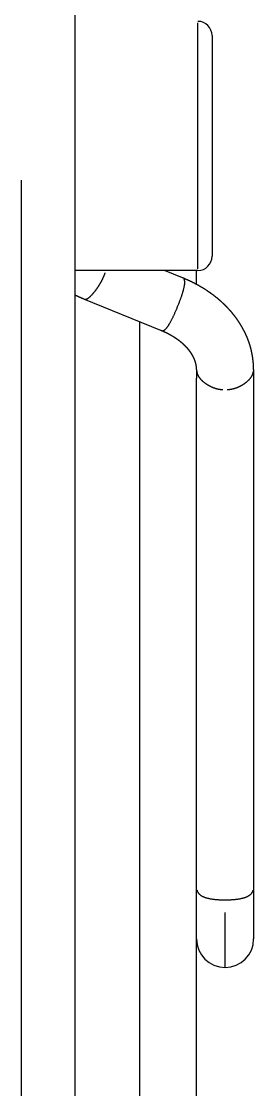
# Model space of a CAD drawing. Extents: x -120222 to -41942, y -19134 to 30932.
# Drawn here: x -81498.76 to -81492.25, y 10454.01 to 10484.02 of the extents above; entities that cross this region are included whole.
import ezdxf

# ---------------------------------------------------------------- set-up
doc = ezdxf.new("R2010")
doc.units = 0
doc.header["$LTSCALE"] = 150
doc.header["$MEASUREMENT"] = 0
doc.layers.get('0').update_dxf_attribs({"linetype": 'CONTINUOUS'})
doc.layers.add('____-568', color=7, linetype='CONTINUOUS')

# ---------------------------------------------------------------- blocks, each defined once
blk = doc.blocks.new('____-172')
at = {"color": 1, "linetype": 'Continuous'}
for p, q in [((-87932.37, 5946.109), (-87932.37, 5641.109)), ((-87928.92, 5928.365), (-87928.92, 5935.279)), ((-87928.52, 5934.922), (-87928.52, 5928.722)), ((-87933.87, 5656.359), (-87933.87, 5930.859)), ((-87928.92, 5928.322), (-87932.37, 5928.322)), ((-87929.353, 5928.117), (-87929.854, 5928.322)), ((-87928.955, 5927.93), (-87928.955, 5928.322)), ((-87929.957, 5926.636), (-87932.122, 5927.52)), ((-87930.555, 5926.88), (-87930.555, 5886.559)), ((-87928.955, 5925.54), (-87928.955, 5925.298)), ((-87927.355, 5925.54), (-87927.355, 5911.004)), ((-87928.955, 5888.141), (-87928.955, 5925.298)), ((-87927.355, 5911.004), (-87927.355, 5909.54)), ((-87928.155, 5908.744), (-87928.155, 5910.28))]:
    blk.add_line(p, q, dxfattribs=at)
at = {"color": 1, "linetype": 'Continuous', "flags": 128}
for points in [[(-87932.098, 5927.513), (-87932.094, 5927.513), (-87932.091, 5927.513), (-87932.088, 5927.512), (-87932.084, 5927.512), (-87932.081, 5927.513), (-87932.077, 5927.513), (-87932.074, 5927.513), (-87932.07, 5927.514), (-87932.067, 5927.514), (-87932.063, 5927.515), (-87932.059, 5927.516), (-87932.056, 5927.517), (-87932.052, 5927.518), (-87932.048, 5927.519), (-87932.044, 5927.521), (-87932.04, 5927.522), (-87932.036, 5927.524), (-87932.032, 5927.525), (-87932.028, 5927.527), (-87932.024, 5927.529), (-87932.02, 5927.531), (-87932.016, 5927.534), (-87932.012, 5927.536), (-87932.008, 5927.539), (-87932.003, 5927.541), (-87931.999, 5927.544), (-87931.995, 5927.547), (-87931.99, 5927.55), (-87931.986, 5927.553), (-87931.981, 5927.556), (-87931.977, 5927.56), (-87931.972, 5927.563), (-87931.968, 5927.567), (-87931.963, 5927.57), (-87931.958, 5927.574), (-87931.954, 5927.578), (-87931.949, 5927.582), (-87931.944, 5927.587), (-87931.939, 5927.591), (-87931.934, 5927.596), (-87931.929, 5927.6), (-87931.924, 5927.605), (-87931.919, 5927.61), (-87931.914, 5927.615), (-87931.909, 5927.62), (-87931.904, 5927.625), (-87931.899, 5927.631), (-87931.894, 5927.636), (-87931.888, 5927.642), (-87931.883, 5927.648), (-87931.878, 5927.653), (-87931.872, 5927.659), (-87931.867, 5927.666), (-87931.861, 5927.672), (-87931.856, 5927.678), (-87931.85, 5927.685), (-87931.845, 5927.691), (-87931.839, 5927.698), (-87931.833, 5927.705), (-87931.828, 5927.712), (-87931.822, 5927.719), (-87931.816, 5927.727), (-87931.81, 5927.734), (-87931.804, 5927.741), (-87931.798, 5927.749), (-87931.793, 5927.757), (-87931.787, 5927.764), (-87931.781, 5927.772), (-87931.775, 5927.78), (-87931.77, 5927.787), (-87931.764, 5927.795), (-87931.759, 5927.803), (-87931.753, 5927.81), (-87931.748, 5927.818), (-87931.742, 5927.826), (-87931.737, 5927.833), (-87931.731, 5927.841), (-87931.726, 5927.849), (-87931.721, 5927.857), (-87931.716, 5927.865), (-87931.71, 5927.872), (-87931.705, 5927.88), (-87931.7, 5927.888), (-87931.695, 5927.896), (-87931.69, 5927.904), (-87931.685, 5927.912), (-87931.68, 5927.919), (-87931.676, 5927.927), (-87931.671, 5927.935), (-87931.666, 5927.943), (-87931.661, 5927.951), (-87931.657, 5927.959), (-87931.652, 5927.967), (-87931.648, 5927.975), (-87931.643, 5927.983), (-87931.639, 5927.991), (-87931.634, 5927.999), (-87931.63, 5928.007), (-87931.625, 5928.015), (-87931.621, 5928.023), (-87931.617, 5928.031), (-87931.613, 5928.039), (-87931.609, 5928.048), (-87931.604, 5928.056), (-87931.6, 5928.064), (-87931.596, 5928.072), (-87931.592, 5928.08), (-87931.588, 5928.088), (-87931.585, 5928.097), (-87931.581, 5928.105), (-87931.577, 5928.113), (-87931.573, 5928.121), (-87931.57, 5928.129), (-87931.566, 5928.138), (-87931.562, 5928.146), (-87931.559, 5928.154), (-87931.555, 5928.163), (-87931.552, 5928.171), (-87931.548, 5928.179), (-87931.545, 5928.187), (-87931.542, 5928.196), (-87931.538, 5928.204), (-87931.535, 5928.213), (-87931.532, 5928.221), (-87931.529, 5928.229), (-87931.526, 5928.238), (-87931.523, 5928.246), (-87931.52, 5928.255), (-87931.52, 5928.255)], [(-87929.913, 5926.628), (-87929.908, 5926.629), (-87929.903, 5926.629), (-87929.898, 5926.63), (-87929.893, 5926.632), (-87929.888, 5926.633), (-87929.883, 5926.635), (-87929.878, 5926.637), (-87929.873, 5926.64), (-87929.868, 5926.643), (-87929.862, 5926.646), (-87929.857, 5926.65), (-87929.852, 5926.654), (-87929.846, 5926.658), (-87929.841, 5926.663), (-87929.835, 5926.668), (-87929.829, 5926.673), (-87929.824, 5926.678), (-87929.818, 5926.684), (-87929.812, 5926.69), (-87929.806, 5926.697), (-87929.8, 5926.704), (-87929.794, 5926.711), (-87929.788, 5926.718), (-87929.782, 5926.726), (-87929.776, 5926.734), (-87929.769, 5926.743), (-87929.763, 5926.752), (-87929.757, 5926.761), (-87929.75, 5926.77), (-87929.744, 5926.78), (-87929.737, 5926.79), (-87929.73, 5926.801), (-87929.724, 5926.812), (-87929.717, 5926.823), (-87929.71, 5926.834), (-87929.703, 5926.846), (-87929.696, 5926.858), (-87929.689, 5926.87), (-87929.682, 5926.883), (-87929.675, 5926.896), (-87929.668, 5926.91), (-87929.661, 5926.923), (-87929.654, 5926.937), (-87929.646, 5926.952), (-87929.639, 5926.966), (-87929.631, 5926.981), (-87929.624, 5926.997), (-87929.616, 5927.012), (-87929.608, 5927.028), (-87929.601, 5927.045), (-87929.593, 5927.061), (-87929.585, 5927.078), (-87929.577, 5927.096), (-87929.569, 5927.113), (-87929.561, 5927.131), (-87929.553, 5927.15), (-87929.545, 5927.168), (-87929.537, 5927.187), (-87929.528, 5927.206), (-87929.52, 5927.226), (-87929.512, 5927.246), (-87929.503, 5927.266), (-87929.495, 5927.287), (-87929.486, 5927.308), (-87929.478, 5927.329), (-87929.469, 5927.349), (-87929.461, 5927.37), (-87929.453, 5927.39), (-87929.446, 5927.41), (-87929.438, 5927.429), (-87929.431, 5927.449), (-87929.423, 5927.468), (-87929.416, 5927.486), (-87929.409, 5927.505), (-87929.403, 5927.523), (-87929.396, 5927.541), (-87929.39, 5927.558), (-87929.384, 5927.576), (-87929.378, 5927.593), (-87929.372, 5927.61), (-87929.367, 5927.626), (-87929.361, 5927.642), (-87929.356, 5927.658), (-87929.351, 5927.674), (-87929.346, 5927.689), (-87929.342, 5927.705), (-87929.337, 5927.719), (-87929.333, 5927.734), (-87929.329, 5927.748), (-87929.325, 5927.762), (-87929.322, 5927.776), (-87929.318, 5927.79), (-87929.315, 5927.803), (-87929.312, 5927.816), (-87929.309, 5927.828), (-87929.306, 5927.841), (-87929.303, 5927.853), (-87929.301, 5927.865), (-87929.299, 5927.876), (-87929.297, 5927.888), (-87929.295, 5927.899), (-87929.293, 5927.909), (-87929.292, 5927.92), (-87929.29, 5927.93), (-87929.289, 5927.94), (-87929.288, 5927.949), (-87929.288, 5927.959), (-87929.287, 5927.968), (-87929.287, 5927.977), (-87929.287, 5927.985), (-87929.287, 5927.993), (-87929.287, 5928.001), (-87929.287, 5928.009), (-87929.288, 5928.017), (-87929.289, 5928.024), (-87929.29, 5928.031), (-87929.291, 5928.037), (-87929.292, 5928.043), (-87929.293, 5928.05), (-87929.295, 5928.055), (-87929.297, 5928.061), (-87929.299, 5928.066), (-87929.301, 5928.071), (-87929.304, 5928.076), (-87929.306, 5928.08), (-87929.309, 5928.084), (-87929.312, 5928.088), (-87929.315, 5928.091), (-87929.315, 5928.091)], [(-87927.355, 5925.54), (-87927.355, 5925.545), (-87927.355, 5925.55), (-87927.355, 5925.556), (-87927.355, 5925.561), (-87927.355, 5925.566), (-87927.355, 5925.571), (-87927.355, 5925.577), (-87927.355, 5925.582), (-87927.355, 5925.587), (-87927.356, 5925.593), (-87927.356, 5925.598), (-87927.356, 5925.603), (-87927.356, 5925.609), (-87927.356, 5925.614), (-87927.356, 5925.619), (-87927.356, 5925.625), (-87927.357, 5925.63), (-87927.357, 5925.635), (-87927.357, 5925.641), (-87927.357, 5925.646), (-87927.358, 5925.651), (-87927.358, 5925.656), (-87927.358, 5925.662), (-87927.358, 5925.667), (-87927.359, 5925.672), (-87927.359, 5925.678), (-87927.359, 5925.683), (-87927.36, 5925.688), (-87927.36, 5925.694), (-87927.36, 5925.699), (-87927.361, 5925.704), (-87927.361, 5925.71), (-87927.362, 5925.715), (-87927.362, 5925.72), (-87927.362, 5925.725), (-87927.363, 5925.731), (-87927.363, 5925.736), (-87927.364, 5925.741), (-87927.364, 5925.747), (-87927.365, 5925.752), (-87927.365, 5925.757), (-87927.366, 5925.763), (-87927.366, 5925.768), (-87927.367, 5925.773), (-87927.367, 5925.778), (-87927.368, 5925.784), (-87927.369, 5925.789), (-87927.369, 5925.794), (-87927.37, 5925.8), (-87927.37, 5925.805), (-87927.371, 5925.81), (-87927.372, 5925.815), (-87927.372, 5925.821), (-87927.373, 5925.826), (-87927.374, 5925.831), (-87927.374, 5925.837), (-87927.375, 5925.842), (-87927.376, 5925.847), (-87927.376, 5925.852), (-87927.377, 5925.858), (-87927.378, 5925.863), (-87927.379, 5925.868), (-87927.379, 5925.874), (-87927.38, 5925.879), (-87927.381, 5925.884), (-87927.382, 5925.889), (-87927.383, 5925.895), (-87927.383, 5925.9), (-87927.384, 5925.905), (-87927.385, 5925.91), (-87927.386, 5925.916), (-87927.387, 5925.921), (-87927.388, 5925.926), (-87927.389, 5925.932), (-87927.389, 5925.937), (-87927.39, 5925.942), (-87927.391, 5925.947), (-87927.392, 5925.953), (-87927.393, 5925.958), (-87927.394, 5925.963), (-87927.395, 5925.968), (-87927.396, 5925.973), (-87927.397, 5925.979), (-87927.398, 5925.984), (-87927.399, 5925.989), (-87927.4, 5925.994), (-87927.401, 5926), (-87927.402, 5926.005), (-87927.403, 5926.01), (-87927.405, 5926.015), (-87927.406, 5926.02), (-87927.407, 5926.026), (-87927.408, 5926.031), (-87927.409, 5926.036), (-87927.41, 5926.041), (-87927.411, 5926.046), (-87927.412, 5926.052), (-87927.414, 5926.057), (-87927.415, 5926.062), (-87927.416, 5926.067), (-87927.417, 5926.072), (-87927.418, 5926.077), (-87927.42, 5926.083), (-87927.421, 5926.088), (-87927.422, 5926.093), (-87927.423, 5926.098), (-87927.425, 5926.103), (-87927.426, 5926.108), (-87927.427, 5926.114), (-87927.429, 5926.119), (-87927.43, 5926.124), (-87927.431, 5926.129), (-87927.433, 5926.134), (-87927.434, 5926.139), (-87927.435, 5926.144), (-87927.437, 5926.15), (-87927.438, 5926.155), (-87927.44, 5926.16), (-87927.441, 5926.165), (-87927.442, 5926.17), (-87927.444, 5926.175), (-87927.445, 5926.18), (-87927.447, 5926.185), (-87927.448, 5926.19), (-87927.45, 5926.196), (-87927.451, 5926.201), (-87927.453, 5926.206), (-87927.454, 5926.211), (-87927.456, 5926.216), (-87927.457, 5926.221), (-87927.459, 5926.226), (-87927.461, 5926.231), (-87927.462, 5926.236), (-87927.464, 5926.241), (-87927.465, 5926.246), (-87927.467, 5926.252), (-87927.469, 5926.257), (-87927.47, 5926.262), (-87927.472, 5926.267), (-87927.474, 5926.272), (-87927.475, 5926.277), (-87927.477, 5926.282), (-87927.479, 5926.287), (-87927.48, 5926.292), (-87927.482, 5926.297), (-87927.484, 5926.302), (-87927.485, 5926.307), (-87927.487, 5926.312), (-87927.489, 5926.317), (-87927.491, 5926.322), (-87927.492, 5926.327), (-87927.494, 5926.332), (-87927.496, 5926.337), (-87927.498, 5926.342), (-87927.5, 5926.347), (-87927.502, 5926.352), (-87927.503, 5926.357), (-87927.505, 5926.362), (-87927.507, 5926.367), (-87927.509, 5926.372), (-87927.511, 5926.377), (-87927.513, 5926.382), (-87927.515, 5926.387), (-87927.517, 5926.392), (-87927.519, 5926.397), (-87927.52, 5926.402), (-87927.522, 5926.407), (-87927.524, 5926.412), (-87927.526, 5926.417), (-87927.528, 5926.421), (-87927.53, 5926.426), (-87927.532, 5926.431), (-87927.534, 5926.436), (-87927.536, 5926.441), (-87927.538, 5926.446), (-87927.54, 5926.451), (-87927.543, 5926.456), (-87927.545, 5926.461), (-87927.547, 5926.466), (-87927.549, 5926.471), (-87927.551, 5926.475), (-87927.553, 5926.48), (-87927.555, 5926.485), (-87927.557, 5926.49), (-87927.559, 5926.495), (-87927.562, 5926.5), (-87927.564, 5926.505), (-87927.566, 5926.51), (-87927.568, 5926.514), (-87927.57, 5926.519), (-87927.573, 5926.524), (-87927.575, 5926.529), (-87927.577, 5926.534), (-87927.579, 5926.539), (-87927.582, 5926.544), (-87927.584, 5926.548), (-87927.586, 5926.553), (-87927.588, 5926.558), (-87927.591, 5926.563), (-87927.593, 5926.568), (-87927.595, 5926.572), (-87927.598, 5926.577), (-87927.6, 5926.582), (-87927.602, 5926.587), (-87927.605, 5926.592), (-87927.607, 5926.596), (-87927.609, 5926.601), (-87927.612, 5926.606), (-87927.614, 5926.611), (-87927.617, 5926.615), (-87927.619, 5926.62), (-87927.621, 5926.625), (-87927.624, 5926.63), (-87927.626, 5926.634), (-87927.629, 5926.639), (-87927.631, 5926.644), (-87927.634, 5926.649), (-87927.636, 5926.653), (-87927.639, 5926.658), (-87927.641, 5926.663), (-87927.644, 5926.667), (-87927.646, 5926.672), (-87927.649, 5926.677), (-87927.651, 5926.681), (-87927.654, 5926.686), (-87927.656, 5926.691), (-87927.659, 5926.695), (-87927.661, 5926.7), (-87927.664, 5926.705), (-87927.667, 5926.709), (-87927.669, 5926.714), (-87927.672, 5926.719), (-87927.674, 5926.723), (-87927.677, 5926.728), (-87927.68, 5926.733), (-87927.682, 5926.737), (-87927.685, 5926.742), (-87927.688, 5926.746), (-87927.69, 5926.751), (-87927.693, 5926.756), (-87927.696, 5926.76), (-87927.698, 5926.765), (-87927.701, 5926.769), (-87927.704, 5926.774), (-87927.707, 5926.779), (-87927.709, 5926.783), (-87927.712, 5926.788), (-87927.715, 5926.792), (-87927.718, 5926.797), (-87927.72, 5926.801), (-87927.723, 5926.806), (-87927.726, 5926.811), (-87927.729, 5926.815), (-87927.732, 5926.82), (-87927.734, 5926.824), (-87927.737, 5926.829), (-87927.74, 5926.833), (-87927.743, 5926.838), (-87927.746, 5926.842), (-87927.749, 5926.847), (-87927.752, 5926.851), (-87927.755, 5926.856), (-87927.757, 5926.86), (-87927.76, 5926.865), (-87927.763, 5926.869), (-87927.766, 5926.873), (-87927.769, 5926.878), (-87927.772, 5926.882), (-87927.775, 5926.887), (-87927.778, 5926.891), (-87927.781, 5926.896), (-87927.784, 5926.9), (-87927.787, 5926.905), (-87927.79, 5926.909), (-87927.793, 5926.913), (-87927.796, 5926.918), (-87927.799, 5926.922), (-87927.802, 5926.927), (-87927.805, 5926.931), (-87927.808, 5926.935), (-87927.811, 5926.94), (-87927.814, 5926.944), (-87927.817, 5926.948), (-87927.82, 5926.953), (-87927.823, 5926.957), (-87927.827, 5926.962), (-87927.83, 5926.966), (-87927.833, 5926.97), (-87927.836, 5926.975), (-87927.839, 5926.979), (-87927.842, 5926.983), (-87927.845, 5926.988), (-87927.848, 5926.992), (-87927.852, 5926.996), (-87927.855, 5927), (-87927.858, 5927.005), (-87927.861, 5927.009), (-87927.864, 5927.013), (-87927.868, 5927.018), (-87927.871, 5927.022), (-87927.874, 5927.026), (-87927.877, 5927.03), (-87927.881, 5927.035), (-87927.884, 5927.039), (-87927.887, 5927.043), (-87927.89, 5927.047), (-87927.894, 5927.052), (-87927.897, 5927.056), (-87927.9, 5927.06), (-87927.904, 5927.064), (-87927.907, 5927.068), (-87927.91, 5927.073), (-87927.914, 5927.077), (-87927.917, 5927.081), (-87927.92, 5927.085), (-87927.924, 5927.089), (-87927.927, 5927.094), (-87927.93, 5927.098), (-87927.934, 5927.102), (-87927.937, 5927.106), (-87927.941, 5927.11), (-87927.944, 5927.114), (-87927.947, 5927.119), (-87927.951, 5927.123), (-87927.954, 5927.127), (-87927.958, 5927.131), (-87927.961, 5927.135), (-87927.965, 5927.139), (-87927.968, 5927.143), (-87927.972, 5927.147), (-87927.975, 5927.151), (-87927.978, 5927.156), (-87927.982, 5927.16), (-87927.985, 5927.164), (-87927.989, 5927.168), (-87927.993, 5927.172), (-87927.996, 5927.176), (-87928, 5927.18), (-87928.003, 5927.184), (-87928.007, 5927.188), (-87928.01, 5927.192), (-87928.014, 5927.196), (-87928.017, 5927.2), (-87928.021, 5927.204), (-87928.024, 5927.208), (-87928.028, 5927.212), (-87928.032, 5927.216), (-87928.035, 5927.22), (-87928.039, 5927.224), (-87928.043, 5927.228), (-87928.046, 5927.232), (-87928.05, 5927.236), (-87928.053, 5927.24), (-87928.057, 5927.244), (-87928.061, 5927.248), (-87928.064, 5927.252), (-87928.068, 5927.256), (-87928.072, 5927.26), (-87928.075, 5927.264), (-87928.079, 5927.268), (-87928.083, 5927.271), (-87928.087, 5927.275), (-87928.09, 5927.279), (-87928.094, 5927.283), (-87928.098, 5927.287), (-87928.101, 5927.291), (-87928.105, 5927.295), (-87928.109, 5927.299), (-87928.113, 5927.303), (-87928.116, 5927.306), (-87928.12, 5927.31), (-87928.124, 5927.314), (-87928.128, 5927.318), (-87928.132, 5927.322), (-87928.135, 5927.326), (-87928.139, 5927.329), (-87928.143, 5927.333), (-87928.147, 5927.337), (-87928.151, 5927.341), (-87928.154, 5927.345), (-87928.158, 5927.348), (-87928.162, 5927.352), (-87928.166, 5927.356), (-87928.17, 5927.36), (-87928.174, 5927.363), (-87928.178, 5927.367), (-87928.182, 5927.371), (-87928.185, 5927.375), (-87928.189, 5927.378), (-87928.193, 5927.382), (-87928.197, 5927.386), (-87928.201, 5927.39), (-87928.205, 5927.393), (-87928.209, 5927.397), (-87928.213, 5927.401), (-87928.217, 5927.404), (-87928.221, 5927.408), (-87928.225, 5927.412), (-87928.229, 5927.416), (-87928.233, 5927.419), (-87928.237, 5927.423), (-87928.241, 5927.427), (-87928.245, 5927.43), (-87928.249, 5927.434), (-87928.253, 5927.437), (-87928.257, 5927.441), (-87928.261, 5927.445), (-87928.265, 5927.448), (-87928.269, 5927.452), (-87928.273, 5927.456), (-87928.277, 5927.459), (-87928.281, 5927.463), (-87928.285, 5927.466), (-87928.289, 5927.47), (-87928.293, 5927.474), (-87928.297, 5927.477), (-87928.301, 5927.481), (-87928.305, 5927.484), (-87928.309, 5927.488), (-87928.314, 5927.491), (-87928.318, 5927.495), (-87928.322, 5927.498), (-87928.326, 5927.502), (-87928.33, 5927.505), (-87928.334, 5927.509), (-87928.338, 5927.512), (-87928.343, 5927.516), (-87928.347, 5927.519), (-87928.351, 5927.523), (-87928.355, 5927.526), (-87928.359, 5927.53), (-87928.363, 5927.533), (-87928.368, 5927.537), (-87928.372, 5927.54), (-87928.376, 5927.544), (-87928.38, 5927.547), (-87928.384, 5927.551), (-87928.389, 5927.554), (-87928.393, 5927.558), (-87928.397, 5927.561), (-87928.401, 5927.564), (-87928.406, 5927.568), (-87928.41, 5927.571), (-87928.414, 5927.575), (-87928.418, 5927.578), (-87928.423, 5927.581), (-87928.427, 5927.585), (-87928.431, 5927.588), (-87928.436, 5927.591), (-87928.44, 5927.595), (-87928.444, 5927.598), (-87928.449, 5927.602), (-87928.453, 5927.605), (-87928.457, 5927.608), (-87928.462, 5927.612), (-87928.466, 5927.615), (-87928.47, 5927.618), (-87928.475, 5927.622), (-87928.479, 5927.625), (-87928.483, 5927.628), (-87928.488, 5927.631), (-87928.492, 5927.635), (-87928.496, 5927.638), (-87928.501, 5927.641), (-87928.505, 5927.645), (-87928.51, 5927.648), (-87928.514, 5927.651), (-87928.518, 5927.654), (-87928.523, 5927.658), (-87928.527, 5927.661), (-87928.532, 5927.664), (-87928.536, 5927.667), (-87928.541, 5927.67), (-87928.545, 5927.674), (-87928.549, 5927.677), (-87928.554, 5927.68), (-87928.558, 5927.683), (-87928.563, 5927.686), (-87928.567, 5927.69), (-87928.572, 5927.693), (-87928.576, 5927.696), (-87928.581, 5927.699), (-87928.585, 5927.702), (-87928.59, 5927.705), (-87928.594, 5927.708), (-87928.599, 5927.712), (-87928.603, 5927.715), (-87928.608, 5927.718), (-87928.612, 5927.721), (-87928.617, 5927.724), (-87928.621, 5927.727), (-87928.626, 5927.73), (-87928.63, 5927.733), (-87928.635, 5927.736), (-87928.64, 5927.74), (-87928.644, 5927.743), (-87928.649, 5927.746), (-87928.653, 5927.749), (-87928.658, 5927.752), (-87928.662, 5927.755), (-87928.667, 5927.758), (-87928.672, 5927.761), (-87928.676, 5927.764), (-87928.681, 5927.767), (-87928.685, 5927.77), (-87928.69, 5927.773), (-87928.695, 5927.776), (-87928.699, 5927.779), (-87928.704, 5927.782), (-87928.709, 5927.785), (-87928.713, 5927.788), (-87928.718, 5927.791), (-87928.723, 5927.794), (-87928.727, 5927.797), (-87928.732, 5927.8), (-87928.737, 5927.803), (-87928.741, 5927.806), (-87928.746, 5927.808), (-87928.751, 5927.811), (-87928.755, 5927.814), (-87928.76, 5927.817), (-87928.765, 5927.82), (-87928.769, 5927.823), (-87928.774, 5927.826), (-87928.779, 5927.829), (-87928.784, 5927.832), (-87928.788, 5927.835), (-87928.793, 5927.837), (-87928.798, 5927.84), (-87928.802, 5927.843), (-87928.807, 5927.846), (-87928.812, 5927.849), (-87928.817, 5927.852), (-87928.821, 5927.854), (-87928.826, 5927.857), (-87928.831, 5927.86), (-87928.836, 5927.863), (-87928.841, 5927.866), (-87928.845, 5927.868), (-87928.85, 5927.871), (-87928.855, 5927.874), (-87928.86, 5927.877), (-87928.865, 5927.88), (-87928.869, 5927.882), (-87928.874, 5927.885), (-87928.879, 5927.888), (-87928.884, 5927.891), (-87928.889, 5927.893), (-87928.893, 5927.896), (-87928.898, 5927.899), (-87928.903, 5927.901), (-87928.908, 5927.904), (-87928.913, 5927.907), (-87928.918, 5927.91), (-87928.923, 5927.912), (-87928.927, 5927.915), (-87928.932, 5927.918), (-87928.937, 5927.92), (-87928.942, 5927.923), (-87928.947, 5927.926), (-87928.952, 5927.928), (-87928.957, 5927.931), (-87928.962, 5927.934), (-87928.967, 5927.936), (-87928.972, 5927.939), (-87928.976, 5927.941), (-87928.981, 5927.944), (-87928.986, 5927.947), (-87928.991, 5927.949), (-87928.996, 5927.952), (-87929.001, 5927.954), (-87929.006, 5927.957), (-87929.011, 5927.96), (-87929.016, 5927.962), (-87929.021, 5927.965), (-87929.026, 5927.967), (-87929.031, 5927.97), (-87929.036, 5927.972), (-87929.041, 5927.975), (-87929.046, 5927.977), (-87929.051, 5927.98), (-87929.056, 5927.982), (-87929.061, 5927.985), (-87929.066, 5927.987), (-87929.071, 5927.99), (-87929.076, 5927.992), (-87929.081, 5927.995), (-87929.086, 5927.997), (-87929.091, 5928), (-87929.096, 5928.002), (-87929.101, 5928.005), (-87929.106, 5928.007), (-87929.111, 5928.01), (-87929.116, 5928.012), (-87929.121, 5928.015), (-87929.126, 5928.017), (-87929.131, 5928.019), (-87929.136, 5928.022), (-87929.141, 5928.024), (-87929.147, 5928.027), (-87929.152, 5928.029), (-87929.157, 5928.031), (-87929.162, 5928.034), (-87929.167, 5928.036), (-87929.172, 5928.039), (-87929.177, 5928.041), (-87929.182, 5928.043), (-87929.187, 5928.046), (-87929.192, 5928.048), (-87929.197, 5928.05), (-87929.203, 5928.053), (-87929.208, 5928.055), (-87929.213, 5928.057), (-87929.218, 5928.06), (-87929.223, 5928.062), (-87929.228, 5928.064), (-87929.233, 5928.066), (-87929.238, 5928.069), (-87929.244, 5928.071), (-87929.249, 5928.073), (-87929.254, 5928.076), (-87929.259, 5928.078), (-87929.264, 5928.08), (-87929.269, 5928.082), (-87929.275, 5928.085), (-87929.28, 5928.087), (-87929.285, 5928.089), (-87929.29, 5928.091), (-87929.295, 5928.093), (-87929.3, 5928.096), (-87929.306, 5928.098), (-87929.311, 5928.1), (-87929.316, 5928.102), (-87929.321, 5928.104), (-87929.326, 5928.107), (-87929.332, 5928.109), (-87929.337, 5928.111), (-87929.342, 5928.113), (-87929.347, 5928.115), (-87929.353, 5928.117), (-87929.353, 5928.117)], [(-87932.122, 5927.52), (-87932.124, 5927.521), (-87932.126, 5927.521), (-87932.128, 5927.522), (-87932.13, 5927.523), (-87932.132, 5927.524), (-87932.134, 5927.525), (-87932.136, 5927.525), (-87932.138, 5927.526), (-87932.14, 5927.527), (-87932.142, 5927.528), (-87932.144, 5927.529), (-87932.146, 5927.53), (-87932.148, 5927.53), (-87932.15, 5927.531), (-87932.152, 5927.532), (-87932.154, 5927.533), (-87932.156, 5927.534), (-87932.158, 5927.534), (-87932.16, 5927.535), (-87932.162, 5927.536), (-87932.164, 5927.537), (-87932.166, 5927.538), (-87932.168, 5927.539), (-87932.169, 5927.539), (-87932.171, 5927.54), (-87932.173, 5927.541), (-87932.175, 5927.542), (-87932.177, 5927.543), (-87932.179, 5927.544), (-87932.181, 5927.544), (-87932.183, 5927.545), (-87932.185, 5927.546), (-87932.187, 5927.547), (-87932.189, 5927.548), (-87932.191, 5927.549), (-87932.193, 5927.549), (-87932.195, 5927.55), (-87932.197, 5927.551), (-87932.199, 5927.552), (-87932.201, 5927.553), (-87932.203, 5927.554), (-87932.205, 5927.554), (-87932.207, 5927.555), (-87932.208, 5927.556), (-87932.21, 5927.557), (-87932.212, 5927.558), (-87932.214, 5927.559), (-87932.216, 5927.56), (-87932.218, 5927.56), (-87932.22, 5927.561), (-87932.222, 5927.562), (-87932.224, 5927.563), (-87932.226, 5927.564), (-87932.228, 5927.565), (-87932.23, 5927.565), (-87932.232, 5927.566), (-87932.234, 5927.567), (-87932.236, 5927.568), (-87932.238, 5927.569), (-87932.24, 5927.57), (-87932.241, 5927.571), (-87932.243, 5927.571), (-87932.245, 5927.572), (-87932.247, 5927.573), (-87932.249, 5927.574), (-87932.251, 5927.575), (-87932.253, 5927.576), (-87932.255, 5927.577), (-87932.257, 5927.578), (-87932.259, 5927.578), (-87932.261, 5927.579), (-87932.263, 5927.58), (-87932.265, 5927.581), (-87932.267, 5927.582), (-87932.269, 5927.583), (-87932.27, 5927.584), (-87932.272, 5927.585), (-87932.274, 5927.585), (-87932.276, 5927.586), (-87932.278, 5927.587), (-87932.28, 5927.588), (-87932.282, 5927.589), (-87932.284, 5927.59), (-87932.286, 5927.591), (-87932.288, 5927.592), (-87932.29, 5927.592), (-87932.292, 5927.593), (-87932.294, 5927.594), (-87932.295, 5927.595), (-87932.297, 5927.596), (-87932.299, 5927.597), (-87932.301, 5927.598), (-87932.303, 5927.599), (-87932.305, 5927.6), (-87932.307, 5927.6), (-87932.309, 5927.601), (-87932.311, 5927.602), (-87932.313, 5927.603), (-87932.315, 5927.604), (-87932.317, 5927.605), (-87932.318, 5927.606), (-87932.32, 5927.607), (-87932.322, 5927.608), (-87932.324, 5927.608), (-87932.326, 5927.609), (-87932.328, 5927.61), (-87932.33, 5927.611), (-87932.332, 5927.612), (-87932.334, 5927.613), (-87932.336, 5927.614), (-87932.338, 5927.615), (-87932.339, 5927.616), (-87932.341, 5927.617), (-87932.343, 5927.618), (-87932.345, 5927.618), (-87932.347, 5927.619), (-87932.349, 5927.62), (-87932.351, 5927.621), (-87932.353, 5927.622), (-87932.355, 5927.623), (-87932.357, 5927.624), (-87932.359, 5927.625), (-87932.36, 5927.626), (-87932.362, 5927.627), (-87932.364, 5927.628), (-87932.366, 5927.629), (-87932.368, 5927.629), (-87932.37, 5927.63), (-87932.37, 5927.63)], [(-87928.955, 5925.54), (-87928.955, 5925.541), (-87928.955, 5925.543), (-87928.955, 5925.544), (-87928.955, 5925.546), (-87928.955, 5925.548), (-87928.955, 5925.549), (-87928.955, 5925.551), (-87928.955, 5925.553), (-87928.955, 5925.554), (-87928.955, 5925.556), (-87928.955, 5925.557), (-87928.955, 5925.559), (-87928.955, 5925.561), (-87928.955, 5925.562), (-87928.955, 5925.564), (-87928.955, 5925.565), (-87928.955, 5925.567), (-87928.956, 5925.569), (-87928.956, 5925.57), (-87928.956, 5925.572), (-87928.956, 5925.574), (-87928.956, 5925.575), (-87928.956, 5925.577), (-87928.956, 5925.578), (-87928.956, 5925.58), (-87928.956, 5925.582), (-87928.956, 5925.583), (-87928.956, 5925.585), (-87928.956, 5925.587), (-87928.957, 5925.588), (-87928.957, 5925.59), (-87928.957, 5925.591), (-87928.957, 5925.593), (-87928.957, 5925.595), (-87928.957, 5925.596), (-87928.957, 5925.598), (-87928.957, 5925.6), (-87928.958, 5925.601), (-87928.958, 5925.603), (-87928.958, 5925.605), (-87928.958, 5925.606), (-87928.958, 5925.608), (-87928.958, 5925.609), (-87928.959, 5925.611), (-87928.959, 5925.613), (-87928.959, 5925.614), (-87928.959, 5925.616), (-87928.959, 5925.618), (-87928.959, 5925.619), (-87928.96, 5925.621), (-87928.96, 5925.622), (-87928.96, 5925.624), (-87928.96, 5925.626), (-87928.96, 5925.627), (-87928.961, 5925.629), (-87928.961, 5925.631), (-87928.961, 5925.632), (-87928.961, 5925.634), (-87928.961, 5925.636), (-87928.962, 5925.637), (-87928.962, 5925.639), (-87928.962, 5925.64), (-87928.962, 5925.642), (-87928.963, 5925.644), (-87928.963, 5925.645), (-87928.963, 5925.647), (-87928.963, 5925.649), (-87928.964, 5925.65), (-87928.964, 5925.652), (-87928.964, 5925.654), (-87928.964, 5925.655), (-87928.965, 5925.657), (-87928.965, 5925.658), (-87928.965, 5925.66), (-87928.965, 5925.662), (-87928.966, 5925.663), (-87928.966, 5925.665), (-87928.966, 5925.667), (-87928.967, 5925.668), (-87928.967, 5925.67), (-87928.967, 5925.672), (-87928.968, 5925.673), (-87928.968, 5925.675), (-87928.968, 5925.677), (-87928.969, 5925.678), (-87928.969, 5925.68), (-87928.969, 5925.682), (-87928.97, 5925.683), (-87928.97, 5925.685), (-87928.97, 5925.687), (-87928.971, 5925.688), (-87928.971, 5925.69), (-87928.971, 5925.692), (-87928.972, 5925.693), (-87928.972, 5925.695), (-87928.972, 5925.696), (-87928.973, 5925.698), (-87928.973, 5925.7), (-87928.974, 5925.701), (-87928.974, 5925.703), (-87928.974, 5925.705), (-87928.975, 5925.707), (-87928.975, 5925.708), (-87928.976, 5925.71), (-87928.976, 5925.712), (-87928.976, 5925.713), (-87928.977, 5925.715), (-87928.977, 5925.717), (-87928.978, 5925.718), (-87928.978, 5925.72), (-87928.979, 5925.722), (-87928.979, 5925.723), (-87928.979, 5925.725), (-87928.98, 5925.727), (-87928.98, 5925.728), (-87928.981, 5925.73), (-87928.981, 5925.732), (-87928.982, 5925.733), (-87928.982, 5925.735), (-87928.983, 5925.737), (-87928.983, 5925.738), (-87928.984, 5925.74), (-87928.984, 5925.742), (-87928.985, 5925.743), (-87928.985, 5925.745), (-87928.986, 5925.747), (-87928.986, 5925.749), (-87928.987, 5925.75), (-87928.987, 5925.752), (-87928.988, 5925.754), (-87928.988, 5925.755), (-87928.989, 5925.757), (-87928.989, 5925.759), (-87928.99, 5925.76), (-87928.99, 5925.762), (-87928.991, 5925.764), (-87928.991, 5925.766), (-87928.992, 5925.767), (-87928.992, 5925.769), (-87928.993, 5925.771), (-87928.994, 5925.772), (-87928.994, 5925.774), (-87928.995, 5925.776), (-87928.995, 5925.778), (-87928.996, 5925.779), (-87928.997, 5925.781), (-87928.997, 5925.783), (-87928.998, 5925.784), (-87928.998, 5925.786), (-87928.999, 5925.788), (-87929, 5925.79), (-87929, 5925.791), (-87929.001, 5925.793), (-87929.001, 5925.795), (-87929.002, 5925.796), (-87929.003, 5925.798), (-87929.003, 5925.8), (-87929.004, 5925.802), (-87929.005, 5925.803), (-87929.005, 5925.805), (-87929.006, 5925.807), (-87929.007, 5925.809), (-87929.007, 5925.81), (-87929.008, 5925.812), (-87929.009, 5925.814), (-87929.009, 5925.816), (-87929.01, 5925.817), (-87929.011, 5925.819), (-87929.011, 5925.821), (-87929.012, 5925.822), (-87929.013, 5925.824), (-87929.013, 5925.826), (-87929.014, 5925.828), (-87929.015, 5925.829), (-87929.016, 5925.831), (-87929.016, 5925.833), (-87929.017, 5925.835), (-87929.018, 5925.836), (-87929.019, 5925.838), (-87929.019, 5925.84), (-87929.02, 5925.842), (-87929.021, 5925.843), (-87929.022, 5925.845), (-87929.022, 5925.847), (-87929.023, 5925.849), (-87929.024, 5925.85), (-87929.025, 5925.852), (-87929.025, 5925.854), (-87929.026, 5925.856), (-87929.027, 5925.858), (-87929.028, 5925.859), (-87929.029, 5925.861), (-87929.029, 5925.863), (-87929.03, 5925.865), (-87929.031, 5925.866), (-87929.032, 5925.868), (-87929.033, 5925.87), (-87929.034, 5925.872), (-87929.034, 5925.873), (-87929.035, 5925.875), (-87929.036, 5925.877), (-87929.037, 5925.879), (-87929.038, 5925.881), (-87929.039, 5925.882), (-87929.04, 5925.884), (-87929.04, 5925.886), (-87929.041, 5925.888), (-87929.042, 5925.889), (-87929.043, 5925.891), (-87929.044, 5925.893), (-87929.045, 5925.895), (-87929.046, 5925.897), (-87929.047, 5925.898), (-87929.048, 5925.9), (-87929.049, 5925.902), (-87929.05, 5925.904), (-87929.05, 5925.906), (-87929.051, 5925.907), (-87929.052, 5925.909), (-87929.053, 5925.911), (-87929.054, 5925.913), (-87929.055, 5925.915), (-87929.056, 5925.916), (-87929.057, 5925.918), (-87929.058, 5925.92), (-87929.059, 5925.922), (-87929.06, 5925.923), (-87929.061, 5925.925), (-87929.062, 5925.927), (-87929.063, 5925.929), (-87929.064, 5925.931), (-87929.065, 5925.933), (-87929.066, 5925.934), (-87929.067, 5925.936), (-87929.068, 5925.938), (-87929.069, 5925.94), (-87929.07, 5925.942), (-87929.071, 5925.943), (-87929.072, 5925.945), (-87929.074, 5925.947), (-87929.075, 5925.949), (-87929.076, 5925.951), (-87929.077, 5925.952), (-87929.078, 5925.954), (-87929.079, 5925.956), (-87929.08, 5925.958), (-87929.081, 5925.96), (-87929.082, 5925.961), (-87929.083, 5925.963), (-87929.084, 5925.965), (-87929.086, 5925.967), (-87929.087, 5925.969), (-87929.088, 5925.971), (-87929.089, 5925.972), (-87929.09, 5925.974), (-87929.091, 5925.976), (-87929.092, 5925.978), (-87929.094, 5925.98), (-87929.095, 5925.982), (-87929.096, 5925.983), (-87929.097, 5925.985), (-87929.098, 5925.987), (-87929.099, 5925.989), (-87929.101, 5925.991), (-87929.102, 5925.993), (-87929.103, 5925.994), (-87929.104, 5925.996), (-87929.105, 5925.998), (-87929.107, 5926), (-87929.108, 5926.002), (-87929.109, 5926.004), (-87929.11, 5926.005), (-87929.112, 5926.007), (-87929.113, 5926.009), (-87929.114, 5926.011), (-87929.115, 5926.013), (-87929.117, 5926.015), (-87929.118, 5926.016), (-87929.119, 5926.018), (-87929.121, 5926.02), (-87929.122, 5926.022), (-87929.123, 5926.024), (-87929.124, 5926.026), (-87929.126, 5926.027), (-87929.127, 5926.029), (-87929.128, 5926.031), (-87929.13, 5926.033), (-87929.131, 5926.035), (-87929.132, 5926.037), (-87929.134, 5926.039), (-87929.135, 5926.04), (-87929.136, 5926.042), (-87929.138, 5926.044), (-87929.139, 5926.046), (-87929.14, 5926.048), (-87929.142, 5926.05), (-87929.143, 5926.051), (-87929.145, 5926.053), (-87929.146, 5926.055), (-87929.147, 5926.057), (-87929.149, 5926.059), (-87929.15, 5926.061), (-87929.152, 5926.063), (-87929.153, 5926.064), (-87929.154, 5926.066), (-87929.156, 5926.068), (-87929.157, 5926.07), (-87929.159, 5926.072), (-87929.16, 5926.074), (-87929.162, 5926.076), (-87929.163, 5926.077), (-87929.165, 5926.079), (-87929.166, 5926.081), (-87929.168, 5926.083), (-87929.169, 5926.085), (-87929.171, 5926.087), (-87929.172, 5926.089), (-87929.174, 5926.091), (-87929.175, 5926.092), (-87929.177, 5926.094), (-87929.178, 5926.096), (-87929.18, 5926.098), (-87929.181, 5926.1), (-87929.183, 5926.102), (-87929.184, 5926.104), (-87929.186, 5926.105), (-87929.187, 5926.107), (-87929.189, 5926.109), (-87929.19, 5926.111), (-87929.192, 5926.113), (-87929.194, 5926.115), (-87929.195, 5926.117), (-87929.197, 5926.118), (-87929.198, 5926.12), (-87929.2, 5926.122), (-87929.202, 5926.124), (-87929.203, 5926.126), (-87929.205, 5926.128), (-87929.206, 5926.13), (-87929.208, 5926.132), (-87929.21, 5926.133), (-87929.211, 5926.135), (-87929.213, 5926.137), (-87929.215, 5926.139), (-87929.216, 5926.141), (-87929.218, 5926.143), (-87929.22, 5926.145), (-87929.221, 5926.146), (-87929.223, 5926.148), (-87929.225, 5926.15), (-87929.226, 5926.152), (-87929.228, 5926.154), (-87929.23, 5926.156), (-87929.232, 5926.158), (-87929.233, 5926.159), (-87929.235, 5926.161), (-87929.237, 5926.163), (-87929.238, 5926.165), (-87929.24, 5926.167), (-87929.242, 5926.169), (-87929.244, 5926.171), (-87929.245, 5926.172), (-87929.247, 5926.174), (-87929.249, 5926.176), (-87929.251, 5926.178), (-87929.253, 5926.18), (-87929.254, 5926.182), (-87929.256, 5926.183), (-87929.258, 5926.185), (-87929.26, 5926.187), (-87929.262, 5926.189), (-87929.263, 5926.191), (-87929.265, 5926.193), (-87929.267, 5926.195), (-87929.269, 5926.196), (-87929.271, 5926.198), (-87929.273, 5926.2), (-87929.275, 5926.202), (-87929.276, 5926.204), (-87929.278, 5926.206), (-87929.28, 5926.208), (-87929.282, 5926.209), (-87929.284, 5926.211), (-87929.286, 5926.213), (-87929.288, 5926.215), (-87929.29, 5926.217), (-87929.292, 5926.219), (-87929.293, 5926.22), (-87929.295, 5926.222), (-87929.297, 5926.224), (-87929.299, 5926.226), (-87929.301, 5926.228), (-87929.303, 5926.23), (-87929.305, 5926.232), (-87929.307, 5926.233), (-87929.309, 5926.235), (-87929.311, 5926.237), (-87929.313, 5926.239), (-87929.315, 5926.241), (-87929.317, 5926.243), (-87929.319, 5926.244), (-87929.321, 5926.246), (-87929.323, 5926.248), (-87929.325, 5926.25), (-87929.327, 5926.252), (-87929.329, 5926.254), (-87929.331, 5926.255), (-87929.333, 5926.257), (-87929.335, 5926.259), (-87929.337, 5926.261), (-87929.339, 5926.263), (-87929.341, 5926.265), (-87929.343, 5926.266), (-87929.345, 5926.268), (-87929.348, 5926.27), (-87929.35, 5926.272), (-87929.352, 5926.274), (-87929.354, 5926.275), (-87929.356, 5926.277), (-87929.358, 5926.279), (-87929.36, 5926.281), (-87929.362, 5926.283), (-87929.364, 5926.285), (-87929.367, 5926.286), (-87929.369, 5926.288), (-87929.371, 5926.29), (-87929.373, 5926.292), (-87929.375, 5926.294), (-87929.377, 5926.295), (-87929.38, 5926.297), (-87929.382, 5926.299), (-87929.384, 5926.301), (-87929.386, 5926.303), (-87929.388, 5926.305), (-87929.39, 5926.306), (-87929.393, 5926.308), (-87929.395, 5926.31), (-87929.397, 5926.312), (-87929.399, 5926.314), (-87929.402, 5926.315), (-87929.404, 5926.317), (-87929.406, 5926.319), (-87929.408, 5926.321), (-87929.411, 5926.323), (-87929.413, 5926.324), (-87929.415, 5926.326), (-87929.417, 5926.328), (-87929.42, 5926.33), (-87929.422, 5926.332), (-87929.424, 5926.333), (-87929.426, 5926.335), (-87929.429, 5926.337), (-87929.431, 5926.339), (-87929.433, 5926.341), (-87929.436, 5926.342), (-87929.438, 5926.344), (-87929.44, 5926.346), (-87929.443, 5926.348), (-87929.445, 5926.349), (-87929.447, 5926.351), (-87929.45, 5926.353), (-87929.452, 5926.355), (-87929.454, 5926.357), (-87929.457, 5926.358), (-87929.459, 5926.36), (-87929.462, 5926.362), (-87929.464, 5926.364), (-87929.466, 5926.365), (-87929.469, 5926.367), (-87929.471, 5926.369), (-87929.474, 5926.371), (-87929.476, 5926.372), (-87929.478, 5926.374), (-87929.481, 5926.376), (-87929.483, 5926.378), (-87929.486, 5926.379), (-87929.488, 5926.381), (-87929.491, 5926.383), (-87929.493, 5926.385), (-87929.496, 5926.386), (-87929.498, 5926.388), (-87929.5, 5926.39), (-87929.503, 5926.392), (-87929.505, 5926.393), (-87929.508, 5926.395), (-87929.51, 5926.397), (-87929.513, 5926.399), (-87929.515, 5926.4), (-87929.518, 5926.402), (-87929.52, 5926.404), (-87929.523, 5926.405), (-87929.525, 5926.407), (-87929.528, 5926.409), (-87929.531, 5926.411), (-87929.533, 5926.412), (-87929.536, 5926.414), (-87929.538, 5926.416), (-87929.541, 5926.417), (-87929.543, 5926.419), (-87929.546, 5926.421), (-87929.548, 5926.423), (-87929.551, 5926.424), (-87929.554, 5926.426), (-87929.556, 5926.428), (-87929.559, 5926.429), (-87929.561, 5926.431), (-87929.564, 5926.433), (-87929.567, 5926.434), (-87929.569, 5926.436), (-87929.572, 5926.438), (-87929.575, 5926.439), (-87929.577, 5926.441), (-87929.58, 5926.443), (-87929.582, 5926.444), (-87929.585, 5926.446), (-87929.588, 5926.448), (-87929.59, 5926.45), (-87929.593, 5926.451), (-87929.596, 5926.453), (-87929.598, 5926.455), (-87929.601, 5926.456), (-87929.604, 5926.458), (-87929.607, 5926.459), (-87929.609, 5926.461), (-87929.612, 5926.463), (-87929.615, 5926.464), (-87929.617, 5926.466), (-87929.62, 5926.468), (-87929.623, 5926.469), (-87929.626, 5926.471), (-87929.628, 5926.473), (-87929.631, 5926.474), (-87929.634, 5926.476), (-87929.637, 5926.478), (-87929.639, 5926.479), (-87929.642, 5926.481), (-87929.645, 5926.482), (-87929.648, 5926.484), (-87929.65, 5926.486), (-87929.653, 5926.487), (-87929.656, 5926.489), (-87929.659, 5926.491), (-87929.662, 5926.492), (-87929.664, 5926.494), (-87929.667, 5926.495), (-87929.67, 5926.497), (-87929.673, 5926.499), (-87929.676, 5926.5), (-87929.679, 5926.502), (-87929.681, 5926.503), (-87929.684, 5926.505), (-87929.687, 5926.507), (-87929.69, 5926.508), (-87929.693, 5926.51), (-87929.696, 5926.511), (-87929.699, 5926.513), (-87929.701, 5926.515), (-87929.704, 5926.516), (-87929.707, 5926.518), (-87929.71, 5926.519), (-87929.713, 5926.521), (-87929.716, 5926.522), (-87929.719, 5926.524), (-87929.722, 5926.525), (-87929.725, 5926.527), (-87929.728, 5926.529), (-87929.731, 5926.53), (-87929.733, 5926.532), (-87929.736, 5926.533), (-87929.739, 5926.535), (-87929.742, 5926.536), (-87929.745, 5926.538), (-87929.748, 5926.539), (-87929.751, 5926.541), (-87929.754, 5926.543), (-87929.757, 5926.544), (-87929.76, 5926.546), (-87929.763, 5926.547), (-87929.766, 5926.549), (-87929.769, 5926.55), (-87929.772, 5926.552), (-87929.775, 5926.553), (-87929.778, 5926.555), (-87929.781, 5926.556), (-87929.784, 5926.558), (-87929.787, 5926.559), (-87929.79, 5926.561), (-87929.793, 5926.562), (-87929.796, 5926.564), (-87929.799, 5926.565), (-87929.802, 5926.567), (-87929.805, 5926.568), (-87929.809, 5926.57), (-87929.812, 5926.571), (-87929.815, 5926.573), (-87929.818, 5926.574), (-87929.821, 5926.576), (-87929.824, 5926.577), (-87929.827, 5926.579), (-87929.83, 5926.58), (-87929.833, 5926.582), (-87929.836, 5926.583), (-87929.839, 5926.584), (-87929.842, 5926.586), (-87929.846, 5926.587), (-87929.849, 5926.589), (-87929.852, 5926.59), (-87929.855, 5926.592), (-87929.858, 5926.593), (-87929.861, 5926.594), (-87929.864, 5926.596), (-87929.867, 5926.597), (-87929.871, 5926.599), (-87929.874, 5926.6), (-87929.877, 5926.602), (-87929.88, 5926.603), (-87929.883, 5926.604), (-87929.886, 5926.606), (-87929.89, 5926.607), (-87929.893, 5926.609), (-87929.896, 5926.61), (-87929.899, 5926.611), (-87929.902, 5926.613), (-87929.906, 5926.614), (-87929.909, 5926.616), (-87929.912, 5926.617), (-87929.915, 5926.618), (-87929.918, 5926.62), (-87929.922, 5926.621), (-87929.925, 5926.622), (-87929.928, 5926.624), (-87929.931, 5926.625), (-87929.934, 5926.627), (-87929.938, 5926.628), (-87929.941, 5926.629), (-87929.944, 5926.631), (-87929.947, 5926.632), (-87929.951, 5926.633), (-87929.954, 5926.635), (-87929.957, 5926.636), (-87929.957, 5926.636)], [(-87928.952, 5925.495), (-87928.952, 5925.489), (-87928.951, 5925.484), (-87928.95, 5925.478), (-87928.949, 5925.472), (-87928.948, 5925.467), (-87928.947, 5925.461), (-87928.946, 5925.455), (-87928.944, 5925.45), (-87928.943, 5925.444), (-87928.941, 5925.438), (-87928.939, 5925.433), (-87928.938, 5925.427), (-87928.936, 5925.422), (-87928.934, 5925.416), (-87928.932, 5925.411), (-87928.929, 5925.405), (-87928.927, 5925.399), (-87928.925, 5925.394), (-87928.922, 5925.388), (-87928.919, 5925.383), (-87928.917, 5925.377), (-87928.914, 5925.372), (-87928.911, 5925.366), (-87928.908, 5925.361), (-87928.905, 5925.355), (-87928.902, 5925.35), (-87928.898, 5925.345), (-87928.895, 5925.339), (-87928.891, 5925.334), (-87928.888, 5925.328), (-87928.884, 5925.323), (-87928.88, 5925.318), (-87928.876, 5925.312), (-87928.872, 5925.307), (-87928.868, 5925.301), (-87928.864, 5925.296), (-87928.86, 5925.291), (-87928.855, 5925.285), (-87928.851, 5925.28), (-87928.846, 5925.275), (-87928.841, 5925.27), (-87928.836, 5925.264), (-87928.831, 5925.259), (-87928.826, 5925.254), (-87928.821, 5925.249), (-87928.816, 5925.243), (-87928.811, 5925.238), (-87928.805, 5925.233), (-87928.8, 5925.228), (-87928.794, 5925.223), (-87928.788, 5925.217), (-87928.782, 5925.212), (-87928.777, 5925.207), (-87928.77, 5925.202), (-87928.764, 5925.197), (-87928.758, 5925.192), (-87928.752, 5925.186), (-87928.745, 5925.181), (-87928.739, 5925.176), (-87928.732, 5925.171), (-87928.725, 5925.166), (-87928.718, 5925.161), (-87928.711, 5925.156), (-87928.704, 5925.151), (-87928.697, 5925.146), (-87928.69, 5925.141), (-87928.683, 5925.136), (-87928.676, 5925.131), (-87928.669, 5925.127), (-87928.661, 5925.122), (-87928.654, 5925.118), (-87928.647, 5925.113), (-87928.64, 5925.109), (-87928.632, 5925.104), (-87928.625, 5925.1), (-87928.618, 5925.096), (-87928.611, 5925.092), (-87928.603, 5925.088), (-87928.596, 5925.084), (-87928.589, 5925.08), (-87928.581, 5925.076), (-87928.574, 5925.072), (-87928.566, 5925.068), (-87928.559, 5925.065), (-87928.552, 5925.061), (-87928.544, 5925.058), (-87928.537, 5925.054), (-87928.529, 5925.051), (-87928.522, 5925.048), (-87928.514, 5925.044), (-87928.507, 5925.041), (-87928.499, 5925.038), (-87928.492, 5925.035), (-87928.484, 5925.032), (-87928.476, 5925.029), (-87928.469, 5925.027), (-87928.461, 5925.024), (-87928.454, 5925.021), (-87928.446, 5925.019), (-87928.438, 5925.016), (-87928.431, 5925.014), (-87928.423, 5925.011), (-87928.415, 5925.009), (-87928.408, 5925.007), (-87928.4, 5925.005), (-87928.392, 5925.003), (-87928.384, 5925.001), (-87928.376, 5924.999), (-87928.369, 5924.997), (-87928.361, 5924.995), (-87928.353, 5924.994), (-87928.345, 5924.992), (-87928.337, 5924.99), (-87928.329, 5924.989), (-87928.322, 5924.987), (-87928.314, 5924.986), (-87928.306, 5924.985), (-87928.298, 5924.984), (-87928.29, 5924.983), (-87928.282, 5924.981), (-87928.274, 5924.98), (-87928.266, 5924.98), (-87928.258, 5924.979), (-87928.25, 5924.978), (-87928.242, 5924.977), (-87928.234, 5924.977), (-87928.226, 5924.976), (-87928.218, 5924.976), (-87928.218, 5924.976)], [(-87928.092, 5924.976), (-87928.084, 5924.976), (-87928.076, 5924.977), (-87928.068, 5924.977), (-87928.06, 5924.978), (-87928.052, 5924.979), (-87928.044, 5924.98), (-87928.036, 5924.98), (-87928.028, 5924.981), (-87928.02, 5924.983), (-87928.012, 5924.984), (-87928.004, 5924.985), (-87927.996, 5924.986), (-87927.988, 5924.987), (-87927.98, 5924.989), (-87927.972, 5924.99), (-87927.965, 5924.992), (-87927.957, 5924.994), (-87927.949, 5924.995), (-87927.941, 5924.997), (-87927.933, 5924.999), (-87927.926, 5925.001), (-87927.918, 5925.003), (-87927.91, 5925.005), (-87927.902, 5925.007), (-87927.895, 5925.009), (-87927.887, 5925.011), (-87927.879, 5925.014), (-87927.872, 5925.016), (-87927.864, 5925.019), (-87927.856, 5925.021), (-87927.849, 5925.024), (-87927.841, 5925.027), (-87927.833, 5925.029), (-87927.826, 5925.032), (-87927.818, 5925.035), (-87927.811, 5925.038), (-87927.803, 5925.041), (-87927.796, 5925.044), (-87927.788, 5925.048), (-87927.781, 5925.051), (-87927.773, 5925.054), (-87927.766, 5925.058), (-87927.758, 5925.061), (-87927.751, 5925.065), (-87927.743, 5925.068), (-87927.736, 5925.072), (-87927.729, 5925.076), (-87927.721, 5925.08), (-87927.714, 5925.084), (-87927.707, 5925.088), (-87927.699, 5925.092), (-87927.692, 5925.096), (-87927.685, 5925.1), (-87927.677, 5925.104), (-87927.67, 5925.109), (-87927.663, 5925.113), (-87927.656, 5925.118), (-87927.648, 5925.122), (-87927.641, 5925.127), (-87927.634, 5925.131), (-87927.627, 5925.136), (-87927.62, 5925.141), (-87927.613, 5925.146), (-87927.605, 5925.151), (-87927.598, 5925.156), (-87927.591, 5925.161), (-87927.585, 5925.166), (-87927.578, 5925.171), (-87927.571, 5925.176), (-87927.565, 5925.181), (-87927.558, 5925.186), (-87927.552, 5925.192), (-87927.546, 5925.197), (-87927.539, 5925.202), (-87927.533, 5925.207), (-87927.527, 5925.212), (-87927.522, 5925.217), (-87927.516, 5925.223), (-87927.51, 5925.228), (-87927.505, 5925.233), (-87927.499, 5925.238), (-87927.494, 5925.243), (-87927.489, 5925.249), (-87927.483, 5925.254), (-87927.478, 5925.259), (-87927.473, 5925.264), (-87927.469, 5925.27), (-87927.464, 5925.275), (-87927.459, 5925.28), (-87927.455, 5925.285), (-87927.45, 5925.291), (-87927.446, 5925.296), (-87927.442, 5925.301), (-87927.438, 5925.307), (-87927.434, 5925.312), (-87927.43, 5925.318), (-87927.426, 5925.323), (-87927.422, 5925.328), (-87927.418, 5925.334), (-87927.415, 5925.339), (-87927.411, 5925.345), (-87927.408, 5925.35), (-87927.405, 5925.355), (-87927.402, 5925.361), (-87927.399, 5925.366), (-87927.396, 5925.372), (-87927.393, 5925.377), (-87927.39, 5925.383), (-87927.388, 5925.388), (-87927.385, 5925.394), (-87927.383, 5925.399), (-87927.381, 5925.405), (-87927.378, 5925.411), (-87927.376, 5925.416), (-87927.374, 5925.422), (-87927.372, 5925.427), (-87927.371, 5925.433), (-87927.369, 5925.438), (-87927.367, 5925.444), (-87927.366, 5925.45), (-87927.364, 5925.455), (-87927.363, 5925.461), (-87927.362, 5925.467), (-87927.361, 5925.472), (-87927.36, 5925.478), (-87927.359, 5925.484), (-87927.358, 5925.489), (-87927.357, 5925.495), (-87927.357, 5925.495)], [(-87928.945, 5910.916), (-87928.943, 5910.907), (-87928.941, 5910.899), (-87928.938, 5910.89), (-87928.935, 5910.882), (-87928.931, 5910.874), (-87928.928, 5910.866), (-87928.924, 5910.858), (-87928.919, 5910.851), (-87928.914, 5910.843), (-87928.909, 5910.836), (-87928.904, 5910.829), (-87928.898, 5910.822), (-87928.892, 5910.815), (-87928.886, 5910.808), (-87928.879, 5910.801), (-87928.873, 5910.795), (-87928.865, 5910.788), (-87928.858, 5910.782), (-87928.85, 5910.776), (-87928.841, 5910.77), (-87928.833, 5910.764), (-87928.824, 5910.758), (-87928.815, 5910.753), (-87928.805, 5910.747), (-87928.795, 5910.742), (-87928.785, 5910.737), (-87928.774, 5910.732), (-87928.763, 5910.727), (-87928.752, 5910.722), (-87928.741, 5910.717), (-87928.729, 5910.713), (-87928.717, 5910.709), (-87928.704, 5910.704), (-87928.691, 5910.7), (-87928.678, 5910.696), (-87928.665, 5910.692), (-87928.651, 5910.689), (-87928.637, 5910.685), (-87928.622, 5910.682), (-87928.607, 5910.678), (-87928.592, 5910.675), (-87928.577, 5910.672), (-87928.561, 5910.669), (-87928.545, 5910.667), (-87928.529, 5910.664), (-87928.512, 5910.661), (-87928.495, 5910.659), (-87928.477, 5910.657), (-87928.46, 5910.655), (-87928.442, 5910.653), (-87928.423, 5910.651), (-87928.405, 5910.649), (-87928.386, 5910.648), (-87928.366, 5910.646), (-87928.347, 5910.645), (-87928.327, 5910.644), (-87928.306, 5910.643), (-87928.286, 5910.642), (-87928.265, 5910.641), (-87928.243, 5910.641), (-87928.222, 5910.64), (-87928.2, 5910.64), (-87928.178, 5910.64), (-87928.155, 5910.64), (-87928.132, 5910.64), (-87928.11, 5910.64), (-87928.088, 5910.64), (-87928.066, 5910.641), (-87928.045, 5910.641), (-87928.024, 5910.642), (-87928.004, 5910.643), (-87927.983, 5910.644), (-87927.963, 5910.645), (-87927.944, 5910.646), (-87927.924, 5910.648), (-87927.905, 5910.649), (-87927.887, 5910.651), (-87927.868, 5910.653), (-87927.85, 5910.655), (-87927.832, 5910.657), (-87927.815, 5910.659), (-87927.798, 5910.661), (-87927.781, 5910.664), (-87927.765, 5910.667), (-87927.749, 5910.669), (-87927.733, 5910.672), (-87927.717, 5910.675), (-87927.702, 5910.678), (-87927.688, 5910.682), (-87927.673, 5910.685), (-87927.659, 5910.689), (-87927.645, 5910.692), (-87927.632, 5910.696), (-87927.619, 5910.7), (-87927.606, 5910.704), (-87927.593, 5910.709), (-87927.581, 5910.713), (-87927.569, 5910.717), (-87927.558, 5910.722), (-87927.546, 5910.727), (-87927.536, 5910.732), (-87927.525, 5910.737), (-87927.515, 5910.742), (-87927.505, 5910.747), (-87927.495, 5910.753), (-87927.486, 5910.758), (-87927.477, 5910.764), (-87927.468, 5910.77), (-87927.46, 5910.776), (-87927.452, 5910.782), (-87927.445, 5910.788), (-87927.437, 5910.795), (-87927.43, 5910.801), (-87927.424, 5910.808), (-87927.417, 5910.815), (-87927.411, 5910.822), (-87927.406, 5910.829), (-87927.4, 5910.836), (-87927.395, 5910.843), (-87927.391, 5910.851), (-87927.386, 5910.858), (-87927.382, 5910.866), (-87927.378, 5910.874), (-87927.375, 5910.882), (-87927.372, 5910.89), (-87927.369, 5910.899), (-87927.367, 5910.907), (-87927.365, 5910.916), (-87927.365, 5910.916)]]:
    blk.add_lwpolyline(points, dxfattribs=at)
at = {"color": 1, "linetype": 'Continuous'}
for centre, radius, start, end in [((-87928.92, 5934.922), 0.4, 0, 90), ((-87928.92, 5928.722), 0.4, 270, 0), ((-87928.155, 5909.54), 0.8, 180, 270), ((-87928.155, 5909.54), 0.8, 270, 0)]:
    blk.add_arc(centre, radius, start, end, dxfattribs=at)
blk = doc.blocks.new('____-186')
at = {"color": 1}
blk.add_blockref('____-172', (0, 0), dxfattribs=at)

msp = doc.modelspace()

# ---------------------------------------------------------------- block references
at = {"layer": '____-568', "color": 0}
msp.add_blockref('____-186', (6435.10495, 4548.69799), dxfattribs=at)

doc.saveas('drawing.dxf')
